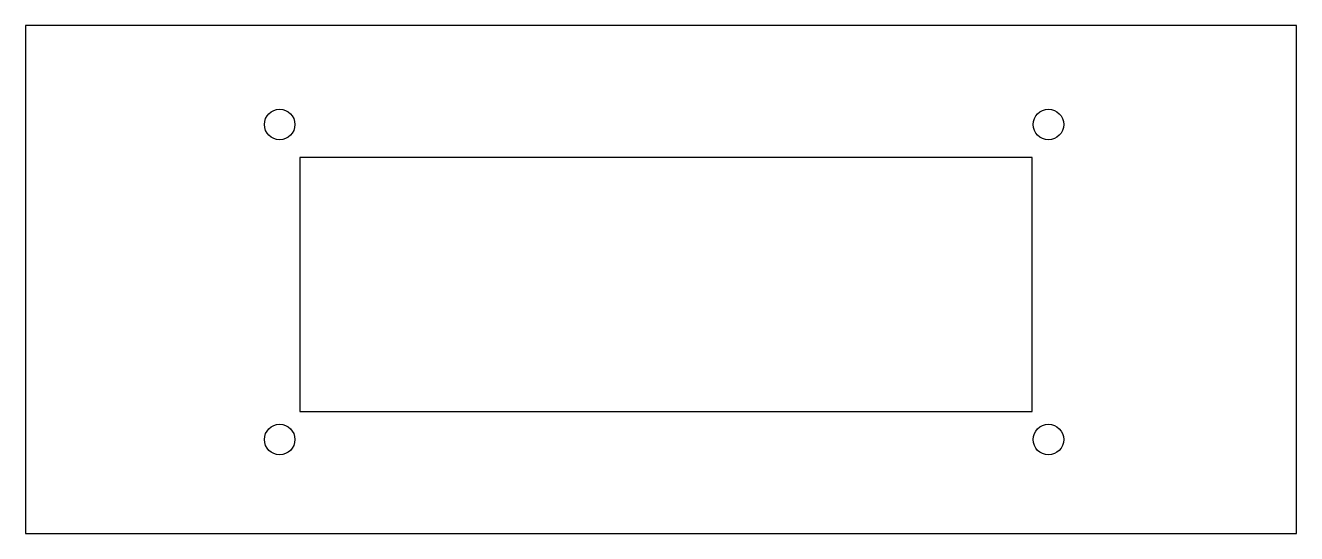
# Model space of a CAD drawing. Header units: millimetres. Extents: x -12.5 to 0, y -5 to 0.
import ezdxf

# ---------------------------------------------------------------- set-up
doc = ezdxf.new("R2010")
doc.units = ezdxf.units.MM

msp = doc.modelspace()

# ---------------------------------------------------------------- linework, layer by layer
at = {"color": 7, "linetype": 'Continuous', "lineweight": 25}
for p, q in [((-12.5, 0), (-12.5, -5)), ((0, 0), (-12.5, 0)), ((0, -5), (0, 0)), ((-2.6, -1.3), (-9.8, -1.3)), ((-9.8, -1.3), (-9.8, -3.8)), ((-2.6, -3.8), (-2.6, -1.3)), ((-9.8, -3.8), (-2.6, -3.8)), ((-12.5, -5), (0, -5))]:
    msp.add_line(p, q, dxfattribs=at)
for centre in [(-10, -0.975), (-2.44, -0.975), (-10, -4.075), (-2.44, -4.075)]:
    msp.add_circle(centre, 0.15, dxfattribs=at)

doc.saveas('drawing.dxf')
